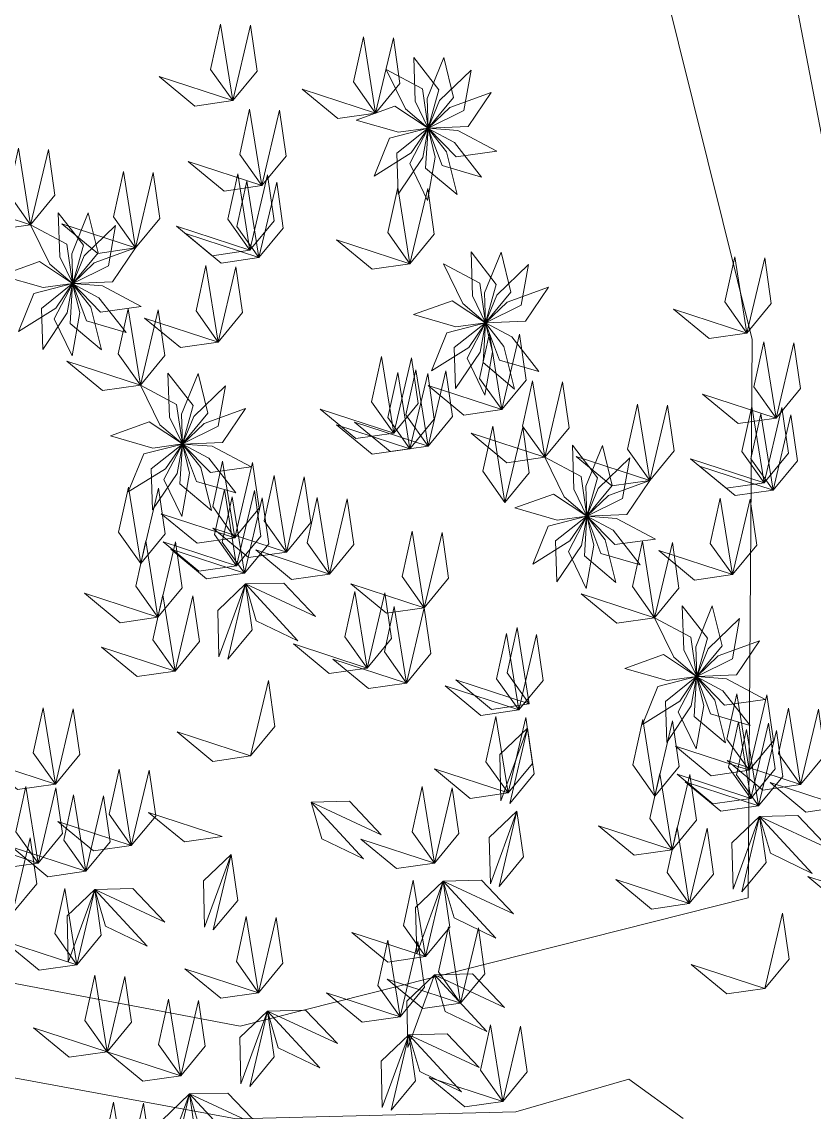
# Model space of a CAD drawing. Header units: millimetres. Extents: x 930 to 6336, y 2219 to 4338.
# Drawn here: x 1237.2 to 1298.6, y 4094.2 to 4178.7 of the extents above; entities that cross this region are included whole.
import ezdxf

# ---------------------------------------------------------------- set-up
doc = ezdxf.new("R2010")
doc.units = ezdxf.units.MM
doc.layers.add('piante', color=102, linetype='Continuous', lineweight=18)

msp = doc.modelspace()

# ---------------------------------------------------------------- linework, layer by layer
at = {"layer": 'piante', "linetype": 'Continuous', "lineweight": 0}
for points in [[(1221.166, 4284.018), (1242.656, 4280.252), (1251.855, 4258.23), (1278.896, 4213.833), (1293.763, 4154.062), (1293.433, 4110.786), (1254.066, 4100.854), (1205.383, 4110.064)], [(1397.895, 4159.897), (1371.729, 4155.197), (1339.388, 4140.649), (1313.895, 4117.162), (1305.37, 4120.398), (1304.874, 4143.506), (1299.997, 4165.35), (1295.238, 4190.076), (1300.209, 4205.745), (1309.265, 4215.475), (1330.023, 4229.055), (1353.248, 4232.432), (1375.683, 4251.715), (1398.294, 4275.319)], [(1203.647, 4102.92), (1253.771, 4093.652), (1275.438, 4094.207), (1284.199, 4096.734), (1288.403, 4093.676)]]:
    msp.add_lwpolyline(points, dxfattribs=at)
at = {"layer": 'piante', "lineweight": 0}
for points in [[(1253.503, 4172.564), (1251.786, 4174.981), (1252.555, 4178.487), (1253.503, 4172.564)], [(1253.503, 4172.564), (1255.39, 4174.85), (1254.878, 4178.402), (1253.503, 4172.564)], [(1264.571, 4171.596), (1262.855, 4174.013), (1263.623, 4177.519), (1264.571, 4171.596)], [(1264.571, 4171.596), (1266.459, 4173.883), (1265.947, 4177.434), (1264.571, 4171.596)], [(1267.524, 4175.916), (1267.643, 4172.51), (1268.647, 4170.433), (1269.476, 4173.404), (1267.524, 4175.916)], [(1269.854, 4175.897), (1268.578, 4172.737), (1268.65, 4170.432), (1270.616, 4172.808), (1269.854, 4175.897)], [(1265.387, 4174.986), (1266.881, 4171.922), (1268.643, 4170.434), (1268.193, 4173.485), (1265.387, 4174.986)], [(1253.503, 4172.564), (1250.569, 4172.141), (1247.801, 4174.425), (1253.503, 4172.564)], [(1271.976, 4174.932), (1269.524, 4172.564), (1268.652, 4170.429), (1271.415, 4171.8), (1271.976, 4174.932)], [(1264.571, 4171.596), (1261.637, 4171.173), (1258.87, 4173.457), (1264.571, 4171.596)], [(1273.521, 4173.188), (1270.318, 4172.022), (1268.653, 4170.425), (1271.735, 4170.554), (1273.521, 4173.188)], [(1255.758, 4165.978), (1254.042, 4168.395), (1254.81, 4171.901), (1255.758, 4165.978)], [(1255.758, 4165.978), (1257.645, 4168.265), (1257.133, 4171.816), (1255.758, 4165.978)], [(1263.075, 4171.056), (1266.352, 4170.117), (1268.637, 4170.43), (1266.068, 4172.137), (1263.075, 4171.056)], [(1264.449, 4166.708), (1267.339, 4168.515), (1268.636, 4170.422), (1265.648, 4169.656), (1264.449, 4166.708)], [(1266.323, 4165.323), (1268.229, 4168.149), (1268.637, 4170.419), (1266.22, 4168.503), (1266.323, 4165.323)], [(1268.599, 4164.82), (1269.19, 4168.177), (1268.64, 4170.417), (1267.211, 4167.683), (1268.599, 4164.82)], [(1270.882, 4165.286), (1270.058, 4168.593), (1268.644, 4170.416), (1268.45, 4167.337), (1270.882, 4165.286)], [(1272.779, 4166.64), (1270.68, 4169.326), (1268.647, 4170.416), (1269.722, 4167.525), (1272.779, 4166.64)], [(1273.961, 4168.649), (1270.951, 4170.249), (1268.651, 4170.418), (1270.809, 4168.214), (1273.961, 4168.649)], [(1237.838, 4162.947), (1236.122, 4165.364), (1236.89, 4168.869), (1237.838, 4162.947)], [(1237.838, 4162.947), (1239.725, 4165.233), (1239.213, 4168.785), (1237.838, 4162.947)], [(1255.758, 4165.978), (1252.824, 4165.555), (1250.056, 4167.839), (1255.758, 4165.978)], [(1245.972, 4161.149), (1244.256, 4163.566), (1245.024, 4167.071), (1245.972, 4161.149)], [(1245.972, 4161.149), (1247.859, 4163.435), (1247.347, 4166.987), (1245.972, 4161.149)], [(1254.831, 4160.966), (1253.115, 4163.383), (1253.883, 4166.888), (1254.831, 4160.966)], [(1254.831, 4160.966), (1256.719, 4163.252), (1256.207, 4166.804), (1254.831, 4160.966)], [(1255.53, 4160.396), (1253.813, 4162.813), (1254.581, 4166.318), (1255.53, 4160.396)], [(1255.53, 4160.396), (1257.417, 4162.682), (1256.905, 4166.234), (1255.53, 4160.396)], [(1267.234, 4159.917), (1265.518, 4162.334), (1266.286, 4165.839), (1267.234, 4159.917)], [(1267.234, 4159.917), (1269.121, 4162.203), (1268.609, 4165.755), (1267.234, 4159.917)], [(1237.838, 4162.947), (1234.904, 4162.524), (1232.136, 4164.808), (1237.838, 4162.947)], [(1239.975, 4163.878), (1240.094, 4160.471), (1241.098, 4158.395), (1241.928, 4161.365), (1239.975, 4163.878)], [(1242.306, 4163.859), (1241.029, 4160.698), (1241.101, 4158.393), (1243.068, 4160.769), (1242.306, 4163.859)], [(1237.838, 4162.947), (1239.333, 4159.884), (1241.094, 4158.395), (1240.644, 4161.446), (1237.838, 4162.947)], [(1245.972, 4161.149), (1243.038, 4160.726), (1240.27, 4163.01), (1245.972, 4161.149)], [(1244.427, 4162.893), (1241.975, 4160.526), (1241.104, 4158.39), (1243.867, 4159.761), (1244.427, 4162.893)], [(1254.831, 4160.966), (1251.897, 4160.543), (1249.13, 4162.827), (1254.831, 4160.966)], [(1255.53, 4160.396), (1252.596, 4159.973), (1249.828, 4162.257), (1255.53, 4160.396)], [(1267.234, 4159.917), (1264.3, 4159.493), (1261.532, 4161.777), (1267.234, 4159.917)], [(1245.972, 4161.149), (1242.77, 4159.983), (1241.105, 4158.386), (1244.186, 4158.515), (1245.972, 4161.149)], [(1271.968, 4160.837), (1272.088, 4157.431), (1273.092, 4155.354), (1273.921, 4158.325), (1271.968, 4160.837)], [(1274.299, 4160.818), (1273.022, 4157.658), (1273.095, 4155.352), (1275.061, 4157.729), (1274.299, 4160.818)], [(1235.526, 4159.017), (1238.803, 4158.078), (1241.088, 4158.391), (1238.519, 4160.098), (1235.526, 4159.017)], [(1252.376, 4153.851), (1250.659, 4156.268), (1251.427, 4159.774), (1252.376, 4153.851)], [(1269.832, 4159.906), (1271.326, 4156.843), (1273.088, 4155.354), (1272.637, 4158.406), (1269.832, 4159.906)], [(1276.42, 4159.853), (1273.969, 4157.485), (1273.097, 4155.349), (1275.86, 4156.721), (1276.42, 4159.853)], [(1293.347, 4154.544), (1291.631, 4156.961), (1292.399, 4160.466), (1293.347, 4154.544)], [(1293.347, 4154.544), (1295.235, 4156.83), (1294.723, 4160.382), (1293.347, 4154.544)], [(1252.376, 4153.851), (1254.263, 4156.138), (1253.751, 4159.69), (1252.376, 4153.851)], [(1236.9, 4154.67), (1239.791, 4156.476), (1241.087, 4158.384), (1238.099, 4157.617), (1236.9, 4154.67)], [(1238.774, 4153.284), (1240.68, 4156.11), (1241.089, 4158.38), (1238.671, 4156.465), (1238.774, 4153.284)], [(1241.05, 4152.781), (1241.642, 4156.138), (1241.092, 4158.378), (1239.662, 4155.645), (1241.05, 4152.781)], [(1243.334, 4153.247), (1242.509, 4156.554), (1241.095, 4158.377), (1240.901, 4155.299), (1243.334, 4153.247)], [(1245.23, 4154.602), (1243.132, 4157.288), (1241.099, 4158.378), (1242.174, 4155.486), (1245.23, 4154.602)], [(1246.412, 4156.611), (1243.402, 4158.211), (1241.102, 4158.38), (1243.26, 4156.176), (1246.412, 4156.611)], [(1277.966, 4158.108), (1274.763, 4156.942), (1273.098, 4155.346), (1276.18, 4155.475), (1277.966, 4158.108)], [(1246.347, 4150.513), (1244.631, 4152.93), (1245.399, 4156.436), (1246.347, 4150.513)], [(1246.347, 4150.513), (1248.234, 4152.8), (1247.723, 4156.352), (1246.347, 4150.513)], [(1267.52, 4155.977), (1270.796, 4155.037), (1273.082, 4155.35), (1270.513, 4157.057), (1267.52, 4155.977)], [(1293.347, 4154.544), (1290.413, 4154.12), (1287.646, 4156.404), (1293.347, 4154.544)], [(1252.376, 4153.851), (1249.442, 4153.428), (1246.674, 4155.712), (1252.376, 4153.851)], [(1268.893, 4151.629), (1271.784, 4153.435), (1273.08, 4155.343), (1270.093, 4154.576), (1268.893, 4151.629)], [(1270.768, 4150.244), (1272.674, 4153.07), (1273.082, 4155.34), (1270.665, 4153.424), (1270.768, 4150.244)], [(1273.043, 4149.741), (1273.635, 4153.097), (1273.085, 4155.337), (1271.656, 4152.604), (1273.043, 4149.741)], [(1275.327, 4150.207), (1274.502, 4153.514), (1273.089, 4155.336), (1272.895, 4152.258), (1275.327, 4150.207)], [(1277.224, 4151.561), (1275.125, 4154.247), (1273.092, 4155.337), (1274.167, 4152.446), (1277.224, 4151.561)], [(1274.347, 4148.622), (1272.63, 4151.039), (1273.399, 4154.545), (1274.347, 4148.622)], [(1274.347, 4148.622), (1276.234, 4150.909), (1275.722, 4154.461), (1274.347, 4148.622)], [(1295.603, 4147.958), (1293.886, 4150.375), (1294.654, 4153.88), (1295.603, 4147.958)], [(1295.603, 4147.958), (1297.49, 4150.244), (1296.978, 4153.796), (1295.603, 4147.958)], [(1246.347, 4150.513), (1243.413, 4150.09), (1240.646, 4152.374), (1246.347, 4150.513)], [(1265.975, 4146.801), (1264.259, 4149.218), (1265.027, 4152.723), (1265.975, 4146.801)], [(1265.975, 4146.801), (1267.862, 4149.087), (1267.35, 4152.639), (1265.975, 4146.801)], [(1248.484, 4151.444), (1248.603, 4148.038), (1249.607, 4145.961), (1250.437, 4148.932), (1248.484, 4151.444)], [(1250.815, 4151.425), (1249.538, 4148.265), (1249.611, 4145.959), (1251.577, 4148.336), (1250.815, 4151.425)], [(1267.234, 4145.586), (1265.518, 4148.003), (1266.286, 4151.508), (1267.234, 4145.586)], [(1268.639, 4145.79), (1266.923, 4148.207), (1267.691, 4151.712), (1268.639, 4145.79)], [(1267.234, 4145.586), (1269.121, 4147.872), (1268.61, 4151.424), (1267.234, 4145.586)], [(1268.639, 4145.79), (1270.526, 4148.076), (1270.015, 4151.628), (1268.639, 4145.79)], [(1246.347, 4150.513), (1247.842, 4147.45), (1249.604, 4145.961), (1249.153, 4149.013), (1246.347, 4150.513)], [(1252.936, 4150.46), (1250.484, 4148.092), (1249.613, 4145.956), (1252.376, 4147.328), (1252.936, 4150.46)], [(1274.347, 4148.622), (1271.413, 4148.199), (1268.645, 4150.483), (1274.347, 4148.622)], [(1277.683, 4144.927), (1275.966, 4147.344), (1276.734, 4150.849), (1277.683, 4144.927)], [(1277.683, 4144.927), (1279.57, 4147.213), (1279.058, 4150.765), (1277.683, 4144.927)], [(1295.603, 4147.958), (1292.669, 4147.535), (1289.901, 4149.819), (1295.603, 4147.958)], [(1285.817, 4143.128), (1284.101, 4145.545), (1284.869, 4149.051), (1285.817, 4143.128)], [(1285.817, 4143.128), (1287.704, 4145.415), (1287.192, 4148.966), (1285.817, 4143.128)], [(1294.676, 4142.945), (1292.96, 4145.362), (1293.728, 4148.868), (1294.676, 4142.945)], [(1294.676, 4142.945), (1296.563, 4145.232), (1296.051, 4148.783), (1294.676, 4142.945)], [(1254.482, 4148.715), (1251.279, 4147.549), (1249.614, 4145.953), (1252.696, 4146.082), (1254.482, 4148.715)], [(1265.975, 4146.801), (1263.041, 4146.378), (1260.273, 4148.662), (1265.975, 4146.801)], [(1295.374, 4142.376), (1293.658, 4144.793), (1294.426, 4148.298), (1295.374, 4142.376)], [(1295.374, 4142.376), (1297.261, 4144.662), (1296.749, 4148.214), (1295.374, 4142.376)], [(1244.036, 4146.584), (1247.312, 4145.644), (1249.597, 4145.957), (1247.028, 4147.664), (1244.036, 4146.584)], [(1267.234, 4145.586), (1264.3, 4145.162), (1261.532, 4147.446), (1267.234, 4145.586)], [(1268.639, 4145.79), (1265.705, 4145.367), (1262.937, 4147.651), (1268.639, 4145.79)], [(1274.593, 4141.423), (1272.876, 4143.84), (1273.644, 4147.346), (1274.593, 4141.423)], [(1274.593, 4141.423), (1276.48, 4143.709), (1275.968, 4147.261), (1274.593, 4141.423)], [(1277.683, 4144.927), (1274.749, 4144.503), (1271.981, 4146.787), (1277.683, 4144.927)], [(1245.409, 4142.236), (1248.3, 4144.042), (1249.596, 4145.95), (1246.609, 4145.183), (1245.409, 4142.236)], [(1247.284, 4140.851), (1249.189, 4143.677), (1249.598, 4145.947), (1247.18, 4144.031), (1247.284, 4140.851)], [(1249.559, 4140.348), (1250.151, 4143.704), (1249.601, 4145.944), (1248.172, 4143.211), (1249.559, 4140.348)], [(1251.843, 4140.814), (1251.018, 4144.121), (1249.604, 4145.943), (1249.41, 4142.865), (1251.843, 4140.814)], [(1253.739, 4142.168), (1251.641, 4144.854), (1249.608, 4145.944), (1250.683, 4143.053), (1253.739, 4142.168)], [(1254.921, 4144.177), (1251.912, 4145.777), (1249.611, 4145.946), (1251.769, 4143.742), (1254.921, 4144.177)], [(1279.82, 4145.857), (1279.939, 4142.451), (1280.943, 4140.374), (1281.772, 4143.345), (1279.82, 4145.857)], [(1282.15, 4145.838), (1280.874, 4142.678), (1280.946, 4140.372), (1282.912, 4142.749), (1282.15, 4145.838)], [(1253.668, 4138.692), (1251.952, 4141.109), (1252.72, 4144.614), (1253.668, 4138.692)], [(1253.668, 4138.692), (1255.555, 4140.978), (1255.044, 4144.53), (1253.668, 4138.692)], [(1277.683, 4144.927), (1279.177, 4141.863), (1280.939, 4140.374), (1280.489, 4143.426), (1277.683, 4144.927)], [(1285.817, 4143.128), (1282.883, 4142.705), (1280.115, 4144.989), (1285.817, 4143.128)], [(1284.272, 4144.873), (1281.82, 4142.505), (1280.948, 4140.369), (1283.711, 4141.741), (1284.272, 4144.873)], [(1294.676, 4142.945), (1291.742, 4142.522), (1288.974, 4144.806), (1294.676, 4142.945)], [(1295.374, 4142.376), (1292.44, 4141.952), (1289.672, 4144.236), (1295.374, 4142.376)], [(1257.661, 4137.582), (1255.945, 4139.999), (1256.713, 4143.504), (1257.661, 4137.582)], [(1257.661, 4137.582), (1259.548, 4139.868), (1259.036, 4143.42), (1257.661, 4137.582)], [(1285.817, 4143.128), (1282.614, 4141.962), (1280.949, 4140.366), (1284.031, 4140.495), (1285.817, 4143.128)], [(1246.37, 4136.696), (1244.654, 4139.113), (1245.422, 4142.619), (1246.37, 4136.696)], [(1246.37, 4136.696), (1248.257, 4138.983), (1247.745, 4142.535), (1246.37, 4136.696)], [(1253.801, 4136.516), (1252.085, 4138.933), (1252.853, 4142.439), (1253.801, 4136.516)], [(1253.801, 4136.516), (1255.688, 4138.803), (1255.176, 4142.355), (1253.801, 4136.516)], [(1275.371, 4140.997), (1278.648, 4140.057), (1280.933, 4140.37), (1278.364, 4142.078), (1275.371, 4140.997)], [(1254.408, 4135.934), (1252.692, 4138.351), (1253.46, 4141.856), (1254.408, 4135.934)], [(1254.408, 4135.934), (1256.295, 4138.22), (1255.783, 4141.772), (1254.408, 4135.934)], [(1260.997, 4135.88), (1259.28, 4138.297), (1260.048, 4141.803), (1260.997, 4135.88)], [(1260.997, 4135.88), (1262.884, 4138.166), (1262.372, 4141.718), (1260.997, 4135.88)], [(1292.22, 4135.831), (1290.504, 4138.248), (1291.272, 4141.753), (1292.22, 4135.831)], [(1292.22, 4135.831), (1294.107, 4138.117), (1293.595, 4141.669), (1292.22, 4135.831)], [(1253.668, 4138.692), (1250.734, 4138.269), (1247.966, 4140.553), (1253.668, 4138.692)], [(1276.745, 4136.649), (1279.635, 4138.455), (1280.932, 4140.363), (1277.944, 4139.596), (1276.745, 4136.649)], [(1278.619, 4135.264), (1280.525, 4138.09), (1280.933, 4140.36), (1278.516, 4138.444), (1278.619, 4135.264)], [(1280.895, 4134.761), (1281.486, 4138.117), (1280.936, 4140.357), (1279.507, 4137.624), (1280.895, 4134.761)], [(1283.178, 4135.227), (1282.354, 4138.534), (1280.94, 4140.356), (1280.746, 4137.278), (1283.178, 4135.227)], [(1285.075, 4136.581), (1282.976, 4139.267), (1280.943, 4140.357), (1282.018, 4137.466), (1285.075, 4136.581)], [(1286.257, 4138.59), (1283.247, 4140.19), (1280.947, 4140.359), (1283.105, 4138.155), (1286.257, 4138.59)], [(1257.661, 4137.582), (1254.727, 4137.158), (1251.959, 4139.443), (1257.661, 4137.582)], [(1268.343, 4133.268), (1266.626, 4135.685), (1267.394, 4139.19), (1268.343, 4133.268)], [(1268.343, 4133.268), (1270.23, 4135.554), (1269.718, 4139.106), (1268.343, 4133.268)], [(1247.703, 4132.527), (1245.986, 4134.944), (1246.754, 4138.449), (1247.703, 4132.527)], [(1247.703, 4132.527), (1249.59, 4134.813), (1249.078, 4138.365), (1247.703, 4132.527)], [(1253.801, 4136.516), (1250.867, 4136.093), (1248.099, 4138.377), (1253.801, 4136.516)], [(1254.408, 4135.934), (1251.474, 4135.511), (1248.706, 4137.795), (1254.408, 4135.934)], [(1286.192, 4132.493), (1284.476, 4134.91), (1285.244, 4138.415), (1286.192, 4132.493)], [(1286.192, 4132.493), (1288.079, 4134.779), (1287.567, 4138.331), (1286.192, 4132.493)], [(1260.997, 4135.88), (1258.063, 4135.457), (1255.295, 4137.741), (1260.997, 4135.88)], [(1292.22, 4135.831), (1289.286, 4135.408), (1286.518, 4137.692), (1292.22, 4135.831)], [(1247.703, 4132.527), (1244.769, 4132.103), (1242.001, 4134.388), (1247.703, 4132.527)], [(1254.486, 4135.106), (1252.34, 4133.061), (1252.425, 4129.474), (1254.486, 4135.106)], [(1253.111, 4129.268), (1254.998, 4131.554), (1254.486, 4135.106), (1253.111, 4129.268)], [(1254.486, 4135.106), (1257.45, 4135.177), (1259.926, 4132.579), (1254.486, 4135.106)], [(1254.486, 4135.106), (1255.326, 4132.263), (1258.556, 4130.7), (1254.486, 4135.106)], [(1263.911, 4128.596), (1262.195, 4131.013), (1262.963, 4134.519), (1263.911, 4128.596)], [(1268.343, 4133.268), (1265.409, 4132.844), (1262.641, 4135.128), (1268.343, 4133.268)], [(1263.911, 4128.596), (1265.798, 4130.883), (1265.286, 4134.434), (1263.911, 4128.596)], [(1249.035, 4128.357), (1247.319, 4130.774), (1248.087, 4134.279), (1249.035, 4128.357)], [(1249.035, 4128.357), (1250.922, 4130.643), (1250.41, 4134.195), (1249.035, 4128.357)], [(1286.192, 4132.493), (1283.258, 4132.07), (1280.49, 4134.354), (1286.192, 4132.493)], [(1266.968, 4127.429), (1265.251, 4129.846), (1266.019, 4133.352), (1266.968, 4127.429)], [(1266.968, 4127.429), (1268.855, 4129.716), (1268.343, 4133.268), (1266.968, 4127.429)], [(1288.329, 4133.424), (1288.448, 4130.017), (1289.452, 4127.941), (1290.282, 4130.911), (1288.329, 4133.424)], [(1290.659, 4133.405), (1289.383, 4130.244), (1289.455, 4127.939), (1291.421, 4130.315), (1290.659, 4133.405)], [(1286.192, 4132.493), (1287.686, 4129.43), (1289.448, 4127.941), (1288.998, 4130.992), (1286.192, 4132.493)], [(1292.781, 4132.439), (1290.329, 4130.072), (1289.458, 4127.936), (1292.22, 4129.307), (1292.781, 4132.439)], [(1275.66, 4125.345), (1273.943, 4127.762), (1274.711, 4131.267), (1275.66, 4125.345)], [(1276.479, 4125.808), (1274.762, 4128.225), (1275.53, 4131.731), (1276.479, 4125.808)], [(1275.66, 4125.345), (1277.547, 4127.631), (1277.035, 4131.183), (1275.66, 4125.345)], [(1249.035, 4128.357), (1246.101, 4127.934), (1243.333, 4130.218), (1249.035, 4128.357)], [(1263.911, 4128.596), (1260.977, 4128.173), (1258.209, 4130.457), (1263.911, 4128.596)], [(1294.326, 4130.695), (1291.123, 4129.529), (1289.458, 4127.932), (1292.54, 4128.061), (1294.326, 4130.695)], [(1283.88, 4128.563), (1287.157, 4127.624), (1289.442, 4127.937), (1286.873, 4129.644), (1283.88, 4128.563)], [(1266.968, 4127.429), (1264.033, 4127.006), (1261.266, 4129.29), (1266.968, 4127.429)], [(1254.886, 4121.781), (1256.773, 4124.067), (1256.261, 4127.619), (1254.886, 4121.781)], [(1276.479, 4125.808), (1273.545, 4125.385), (1270.777, 4127.669), (1276.479, 4125.808)], [(1285.254, 4124.216), (1288.144, 4126.022), (1289.441, 4127.93), (1286.453, 4127.163), (1285.254, 4124.216)], [(1287.128, 4122.83), (1289.034, 4125.656), (1289.442, 4127.926), (1287.025, 4126.011), (1287.128, 4122.83)], [(1289.404, 4122.327), (1289.996, 4125.684), (1289.445, 4127.924), (1288.016, 4125.191), (1289.404, 4122.327)], [(1291.687, 4122.793), (1290.863, 4126.1), (1289.449, 4127.923), (1289.255, 4124.845), (1291.687, 4122.793)], [(1293.584, 4124.148), (1291.485, 4126.833), (1289.453, 4127.923), (1290.528, 4125.032), (1293.584, 4124.148)], [(1294.766, 4126.157), (1291.756, 4127.757), (1289.456, 4127.925), (1291.614, 4125.722), (1294.766, 4126.157)], [(1275.66, 4125.345), (1272.726, 4124.921), (1269.958, 4127.206), (1275.66, 4125.345)], [(1293.513, 4120.671), (1291.797, 4123.088), (1292.565, 4126.594), (1293.513, 4120.671)], [(1293.513, 4120.671), (1295.4, 4122.958), (1294.888, 4126.51), (1293.513, 4120.671)], [(1239.754, 4119.6), (1238.037, 4122.017), (1238.805, 4125.522), (1239.754, 4119.6)], [(1239.754, 4119.6), (1241.641, 4121.886), (1241.129, 4125.438), (1239.754, 4119.6)], [(1297.506, 4119.561), (1295.79, 4121.978), (1296.558, 4125.484), (1297.506, 4119.561)], [(1297.506, 4119.561), (1299.393, 4121.847), (1298.881, 4125.399), (1297.506, 4119.561)], [(1274.84, 4118.916), (1273.123, 4121.333), (1273.891, 4124.839), (1274.84, 4118.916)], [(1274.84, 4118.916), (1273.123, 4121.333), (1273.891, 4124.839), (1274.84, 4118.916)], [(1274.84, 4118.916), (1276.727, 4121.203), (1276.215, 4124.755), (1274.84, 4118.916)], [(1274.84, 4118.916), (1276.727, 4121.203), (1276.215, 4124.755), (1274.84, 4118.916)], [(1286.215, 4118.676), (1284.498, 4121.093), (1285.267, 4124.598), (1286.215, 4118.676)], [(1286.215, 4118.676), (1288.102, 4120.962), (1287.59, 4124.514), (1286.215, 4118.676)], [(1293.646, 4118.496), (1291.929, 4120.913), (1292.697, 4124.418), (1293.646, 4118.496)], [(1293.646, 4118.496), (1295.533, 4120.782), (1295.021, 4124.334), (1293.646, 4118.496)], [(1254.886, 4121.781), (1251.952, 4121.357), (1249.184, 4123.641), (1254.886, 4121.781)], [(1276.345, 4123.934), (1274.199, 4121.889), (1274.284, 4118.302), (1276.345, 4123.934)], [(1274.97, 4118.096), (1276.857, 4120.383), (1276.345, 4123.934), (1274.97, 4118.096)], [(1294.253, 4117.913), (1292.536, 4120.33), (1293.304, 4123.836), (1294.253, 4117.913)], [(1294.253, 4117.913), (1296.14, 4120.2), (1295.628, 4123.751), (1294.253, 4117.913)], [(1293.513, 4120.671), (1290.579, 4120.248), (1287.811, 4122.532), (1293.513, 4120.671)], [(1239.754, 4119.6), (1236.819, 4119.176), (1234.052, 4121.46), (1239.754, 4119.6)], [(1297.506, 4119.561), (1294.572, 4119.138), (1291.804, 4121.422), (1297.506, 4119.561)], [(1245.642, 4114.841), (1243.926, 4117.258), (1244.694, 4120.763), (1245.642, 4114.841)], [(1245.642, 4114.841), (1247.529, 4117.127), (1247.018, 4120.679), (1245.642, 4114.841)], [(1274.84, 4118.916), (1271.906, 4118.493), (1269.138, 4120.777), (1274.84, 4118.916)], [(1274.84, 4118.916), (1271.906, 4118.493), (1269.138, 4120.777), (1274.84, 4118.916)], [(1287.547, 4114.506), (1285.831, 4116.923), (1286.599, 4120.429), (1287.547, 4114.506)], [(1287.547, 4114.506), (1289.434, 4116.792), (1288.922, 4120.344), (1287.547, 4114.506)], [(1293.646, 4118.496), (1290.712, 4118.073), (1287.944, 4120.357), (1293.646, 4118.496)], [(1238.418, 4113.485), (1236.702, 4115.902), (1237.47, 4119.407), (1238.418, 4113.485)], [(1238.418, 4113.485), (1240.305, 4115.771), (1239.793, 4119.323), (1238.418, 4113.485)], [(1269.131, 4113.484), (1267.414, 4115.901), (1268.182, 4119.406), (1269.131, 4113.484)], [(1269.131, 4113.484), (1271.018, 4115.77), (1270.506, 4119.322), (1269.131, 4113.484)], [(1294.253, 4117.913), (1291.318, 4117.49), (1288.551, 4119.774), (1294.253, 4117.913)], [(1300.841, 4117.86), (1297.907, 4117.436), (1295.139, 4119.721), (1300.841, 4117.86)], [(1242.119, 4112.847), (1240.402, 4115.264), (1241.17, 4118.769), (1242.119, 4112.847)], [(1242.119, 4112.847), (1244.006, 4115.133), (1243.494, 4118.685), (1242.119, 4112.847)], [(1259.573, 4118.203), (1262.537, 4118.274), (1265.013, 4115.676), (1259.573, 4118.203)], [(1259.573, 4118.203), (1260.412, 4115.36), (1263.643, 4113.798), (1259.573, 4118.203)], [(1275.525, 4117.506), (1273.379, 4115.461), (1273.464, 4111.874), (1275.525, 4117.506)], [(1274.15, 4111.668), (1276.037, 4113.954), (1275.525, 4117.506), (1274.15, 4111.668)], [(1245.642, 4114.841), (1242.708, 4114.418), (1239.94, 4116.702), (1245.642, 4114.841)], [(1252.686, 4115.546), (1249.752, 4115.123), (1246.984, 4117.407), (1252.686, 4115.546)], [(1294.331, 4117.086), (1292.185, 4115.041), (1292.27, 4111.453), (1294.331, 4117.086)], [(1292.956, 4111.248), (1294.843, 4113.534), (1294.331, 4117.086), (1292.956, 4111.248)], [(1294.331, 4117.086), (1297.295, 4117.156), (1299.771, 4114.559), (1294.331, 4117.086)], [(1294.331, 4117.086), (1295.17, 4114.243), (1298.401, 4112.68), (1294.331, 4117.086)], [(1287.547, 4114.506), (1284.613, 4114.083), (1281.845, 4116.367), (1287.547, 4114.506)], [(1288.88, 4110.337), (1287.163, 4112.754), (1287.931, 4116.259), (1288.88, 4110.337)], [(1288.88, 4110.337), (1290.767, 4112.623), (1290.255, 4116.175), (1288.88, 4110.337)], [(1238.418, 4113.485), (1235.484, 4113.062), (1232.716, 4115.346), (1238.418, 4113.485)], [(1236.433, 4109.588), (1238.32, 4111.874), (1237.808, 4115.426), (1236.433, 4109.588)], [(1269.131, 4113.484), (1266.196, 4113.061), (1263.429, 4115.345), (1269.131, 4113.484)], [(1242.119, 4112.847), (1239.185, 4112.423), (1236.417, 4114.707), (1242.119, 4112.847)], [(1253.371, 4114.136), (1251.225, 4112.091), (1251.31, 4108.503), (1253.371, 4114.136)], [(1251.996, 4108.298), (1253.883, 4110.584), (1253.371, 4114.136), (1251.996, 4108.298)], [(1303.756, 4110.576), (1300.822, 4110.153), (1298.054, 4112.437), (1303.756, 4110.576)], [(1268.441, 4106.236), (1266.724, 4108.653), (1267.492, 4112.158), (1268.441, 4106.236)], [(1269.816, 4112.074), (1267.67, 4110.029), (1267.755, 4106.441), (1269.816, 4112.074)], [(1268.441, 4106.236), (1270.328, 4108.522), (1269.816, 4112.074), (1268.441, 4106.236)], [(1269.816, 4112.074), (1272.779, 4112.144), (1275.255, 4109.547), (1269.816, 4112.074)], [(1269.816, 4112.074), (1270.655, 4109.231), (1273.886, 4107.668), (1269.816, 4112.074)], [(1288.88, 4110.337), (1285.946, 4109.913), (1283.178, 4112.197), (1288.88, 4110.337)], [(1241.429, 4105.598), (1239.712, 4108.015), (1240.48, 4111.521), (1241.429, 4105.598)], [(1242.804, 4111.436), (1240.658, 4109.391), (1240.743, 4105.804), (1242.804, 4111.436)], [(1241.429, 4105.598), (1243.316, 4107.885), (1242.804, 4111.436), (1241.429, 4105.598)], [(1241.429, 4105.598), (1243.316, 4107.885), (1242.804, 4111.436), (1241.429, 4105.598)], [(1242.804, 4111.436), (1245.767, 4111.507), (1248.243, 4108.909), (1242.804, 4111.436)], [(1242.804, 4111.436), (1243.643, 4108.593), (1246.874, 4107.031), (1242.804, 4111.436)], [(1255.503, 4103.426), (1253.786, 4105.843), (1254.554, 4109.348), (1255.503, 4103.426)], [(1255.503, 4103.426), (1257.39, 4105.712), (1256.878, 4109.264), (1255.503, 4103.426)], [(1294.73, 4103.76), (1296.617, 4106.046), (1296.105, 4109.598), (1294.73, 4103.76)], [(1271.161, 4102.622), (1269.444, 4105.039), (1270.212, 4108.545), (1271.161, 4102.622)], [(1271.161, 4102.622), (1273.048, 4104.909), (1272.536, 4108.461), (1271.161, 4102.622)], [(1241.429, 4105.598), (1238.495, 4105.175), (1235.727, 4107.459), (1241.429, 4105.598)], [(1268.441, 4106.236), (1265.507, 4105.812), (1262.739, 4108.096), (1268.441, 4106.236)], [(1266.467, 4101.577), (1264.751, 4103.994), (1265.519, 4107.499), (1266.467, 4101.577)], [(1266.467, 4101.577), (1268.354, 4103.863), (1267.842, 4107.415), (1266.467, 4101.577)], [(1255.503, 4103.426), (1252.569, 4103.002), (1249.801, 4105.286), (1255.503, 4103.426)], [(1269.126, 4104.825), (1266.98, 4102.78), (1267.065, 4099.193), (1269.126, 4104.825)], [(1269.126, 4104.825), (1272.089, 4104.896), (1274.565, 4102.298), (1269.126, 4104.825)], [(1269.126, 4104.825), (1269.965, 4101.982), (1273.196, 4100.419), (1269.126, 4104.825)], [(1294.73, 4103.76), (1291.796, 4103.337), (1289.028, 4105.621), (1294.73, 4103.76)], [(1243.766, 4098.86), (1242.049, 4101.277), (1242.817, 4104.782), (1243.766, 4098.86)], [(1243.766, 4098.86), (1245.653, 4101.146), (1245.141, 4104.698), (1243.766, 4098.86)], [(1271.161, 4102.622), (1268.227, 4102.199), (1265.459, 4104.483), (1271.161, 4102.622)], [(1266.467, 4101.577), (1263.533, 4101.153), (1260.765, 4103.437), (1266.467, 4101.577)], [(1249.467, 4096.999), (1247.751, 4099.416), (1248.519, 4102.921), (1249.467, 4096.999)], [(1249.467, 4096.999), (1251.355, 4099.285), (1250.843, 4102.837), (1249.467, 4096.999)], [(1256.188, 4102.015), (1254.042, 4099.97), (1254.127, 4096.383), (1256.188, 4102.015)], [(1254.813, 4096.177), (1256.7, 4098.463), (1256.188, 4102.015), (1254.813, 4096.177)], [(1256.188, 4102.015), (1259.151, 4102.086), (1261.627, 4099.488), (1256.188, 4102.015)], [(1256.188, 4102.015), (1257.027, 4099.172), (1260.258, 4097.61), (1256.188, 4102.015)], [(1243.766, 4098.86), (1240.832, 4098.437), (1238.064, 4100.721), (1243.766, 4098.86)], [(1274.418, 4095.015), (1272.701, 4097.432), (1273.469, 4100.937), (1274.418, 4095.015)], [(1274.418, 4095.015), (1276.305, 4097.301), (1275.793, 4100.853), (1274.418, 4095.015)], [(1267.152, 4100.166), (1265.006, 4098.121), (1265.091, 4094.534), (1267.152, 4100.166)], [(1265.777, 4094.328), (1267.664, 4096.614), (1267.152, 4100.166), (1265.777, 4094.328)], [(1267.152, 4100.166), (1270.116, 4100.237), (1272.592, 4097.639), (1267.152, 4100.166)], [(1267.152, 4100.166), (1267.992, 4097.323), (1271.222, 4095.761), (1267.152, 4100.166)], [(1249.467, 4096.999), (1246.533, 4096.576), (1243.766, 4098.86), (1249.467, 4096.999)], [(1274.418, 4095.015), (1271.484, 4094.592), (1268.716, 4096.876), (1274.418, 4095.015)], [(1250.153, 4095.589), (1248.007, 4093.544), (1248.092, 4089.956), (1250.153, 4095.589)], [(1248.778, 4089.751), (1250.665, 4092.037), (1250.153, 4095.589), (1248.778, 4089.751)], [(1250.153, 4095.589), (1253.116, 4095.659), (1255.592, 4093.062), (1250.153, 4095.589)], [(1250.153, 4095.589), (1250.992, 4092.746), (1254.222, 4091.183), (1250.153, 4095.589)], [(1245.211, 4089.03), (1243.495, 4091.447), (1244.263, 4094.953), (1245.211, 4089.03)], [(1245.211, 4089.03), (1247.098, 4091.316), (1246.586, 4094.868), (1245.211, 4089.03)]]:
    msp.add_lwpolyline(points, dxfattribs=at)

doc.saveas('drawing.dxf')
